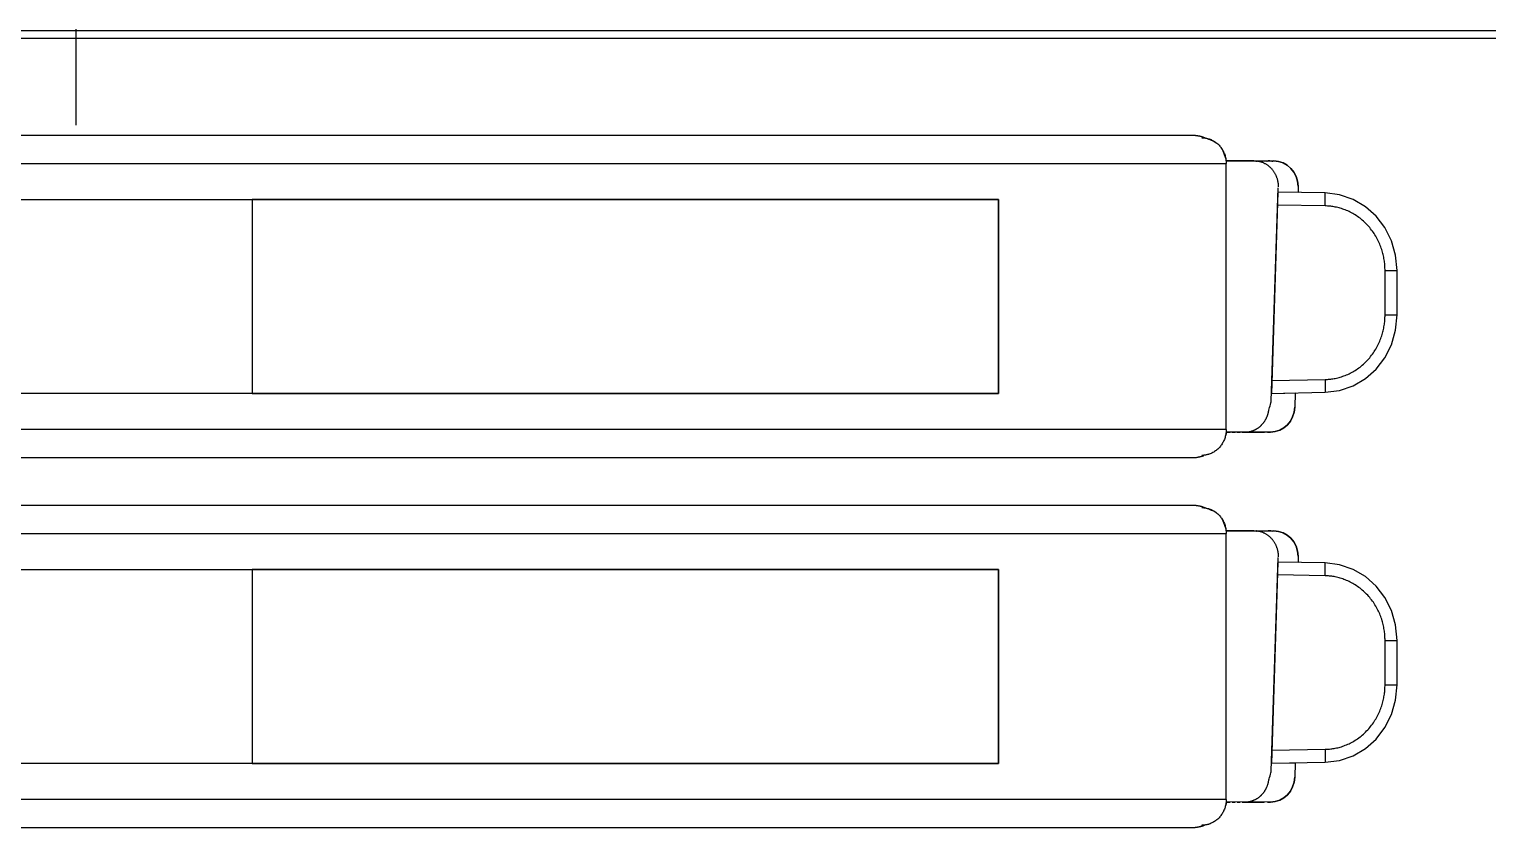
# Model space of a CAD drawing. Header units: metres. Extents: x 0 to 3575, y 0 to 842.
# Drawn here: x 273.82 to 308.45, y 379.25 to 398.21 of the extents above; entities that cross this region are included whole.
import ezdxf

# ---------------------------------------------------------------- set-up
doc = ezdxf.new("R2010")
doc.units = ezdxf.units.M
doc.layers.add('SCHEMATICS', color=7, linetype='Continuous')

msp = doc.modelspace()

# ---------------------------------------------------------------- linework, layer by layer
at = {"layer": 'SCHEMATICS', "color": 7}
for p, q in [((347.314, 398.172), (211.688, 398.172)), ((214.234, 397.994), (346.225, 397.994)), ((274.923, 398.211), (274.923, 395.932)), ((245.115, 395.695), (301.421, 395.695)), ((245.115, 395.695), (301.421, 395.695)), ((301.421, 395.695), (301.422, 395.695)), ((268.459, 395.02), (302.241, 395.02)), ((302.236, 395.085), (303.368, 395.082)), ((302.894, 395.082), (302.236, 395.082)), ((302.241, 388.704), (302.241, 395.02)), ((302.903, 395.082), (303.153, 395.082)), ((249.825, 394.166), (279.111, 394.166)), ((279.111, 394.166), (296.837, 394.166)), ((296.837, 394.166), (296.837, 389.558)), ((303.309, 389.379), (303.474, 394.447)), ((303.47, 394.342), (303.314, 389.564)), ((303.47, 394.342), (303.314, 389.564)), ((304.59, 394.321), (303.47, 394.342)), ((303.95, 394.334), (303.47, 394.342)), ((304.59, 394.321), (303.47, 394.342)), ((303.947, 394.48), (303.95, 394.334)), ((303.947, 394.48), (303.95, 394.334)), ((304.59, 394.014), (303.46, 394.035)), ((306.012, 392.481), (306.298, 392.481)), ((306.012, 391.427), (306.012, 392.481)), ((306.298, 391.427), (306.298, 392.481)), ((306.298, 391.427), (306.298, 392.481)), ((306.012, 391.427), (306.298, 391.427)), ((303.324, 389.871), (304.59, 389.894)), ((279.111, 389.558), (249.825, 389.558)), ((296.837, 389.558), (279.111, 389.558)), ((303.314, 389.564), (304.59, 389.588)), ((303.314, 389.564), (304.59, 389.588)), ((303.314, 389.564), (303.88, 389.574)), ((303.88, 389.574), (303.869, 389.234)), ((303.88, 389.574), (303.869, 389.234)), ((302.241, 388.704), (268.459, 388.704)), ((303.225, 388.643), (302.241, 388.645)), ((302.252, 388.643), (302.331, 388.643)), ((302.382, 388.643), (302.457, 388.643)), ((302.504, 388.643), (302.572, 388.643)), ((302.617, 388.643), (303.144, 388.643)), ((303.292, 388.643), (303.225, 388.643)), ((303.225, 388.643), (303.292, 388.643)), ((301.421, 388.03), (245.115, 388.03)), ((301.421, 388.03), (245.115, 388.03)), ((245.115, 386.911), (301.421, 386.911)), ((245.115, 386.911), (301.421, 386.911)), ((301.421, 386.911), (301.422, 386.911)), ((268.459, 386.236), (302.241, 386.236)), ((302.236, 386.303), (303.368, 386.299)), ((302.894, 386.299), (302.236, 386.299)), ((302.241, 379.921), (302.241, 386.236)), ((302.903, 386.299), (303.153, 386.299)), ((303.309, 380.596), (303.474, 385.664)), ((303.47, 385.558), (303.314, 380.78)), ((303.47, 385.558), (303.314, 380.78)), ((304.59, 385.537), (303.47, 385.558)), ((303.95, 385.549), (303.47, 385.558)), ((304.59, 385.537), (303.47, 385.558)), ((303.947, 385.697), (303.95, 385.549)), ((303.947, 385.697), (303.95, 385.549)), ((249.825, 385.383), (279.111, 385.383)), ((279.111, 385.383), (296.837, 385.383)), ((296.837, 385.383), (296.837, 380.775)), ((304.59, 385.23), (303.46, 385.252)), ((306.012, 383.698), (306.298, 383.698)), ((306.012, 382.643), (306.012, 383.698)), ((306.298, 382.643), (306.298, 383.698)), ((306.298, 382.643), (306.298, 383.698)), ((306.012, 382.643), (306.298, 382.643)), ((303.324, 381.088), (304.59, 381.111)), ((279.111, 380.775), (249.825, 380.775)), ((296.837, 380.775), (279.111, 380.775)), ((303.314, 380.78), (304.59, 380.805)), ((303.314, 380.78), (304.59, 380.805)), ((303.314, 380.78), (303.88, 380.791)), ((303.88, 380.791), (303.869, 380.451)), ((303.88, 380.791), (303.869, 380.451)), ((302.241, 379.921), (268.459, 379.921)), ((303.225, 379.86), (302.241, 379.862)), ((302.252, 379.86), (302.331, 379.86)), ((302.382, 379.86), (302.457, 379.86)), ((302.504, 379.86), (302.572, 379.86)), ((302.617, 379.86), (303.144, 379.86)), ((303.292, 379.86), (303.225, 379.86)), ((303.225, 379.86), (303.292, 379.86)), ((301.421, 379.247), (245.115, 379.247)), ((301.421, 379.247), (245.115, 379.247))]:
    msp.add_line(p, q, dxfattribs=at)
for points in [[(301.421, 395.695), (301.43, 395.695), (301.438, 395.695), (301.447, 395.695), (301.455, 395.694), (301.463, 395.694), (301.472, 395.694), (301.48, 395.693), (301.488, 395.692)], [(301.422, 395.695), (301.422, 395.695), (301.422, 395.695), (301.422, 395.695), (301.422, 395.695), (301.422, 395.695), (301.422, 395.695), (301.422, 395.695), (301.422, 395.695)], [(301.422, 395.695), (301.468, 395.694), (301.512, 395.691), (301.555, 395.686), (301.597, 395.678), (301.639, 395.668), (301.68, 395.656), (301.722, 395.641), (301.764, 395.623)], [(301.488, 395.692), (301.497, 395.691), (301.505, 395.691), (301.513, 395.69), (301.522, 395.689), (301.53, 395.688), (301.538, 395.686), (301.547, 395.685), (301.555, 395.684)], [(301.555, 395.684), (301.563, 395.683), (301.571, 395.681), (301.58, 395.68), (301.588, 395.678), (301.596, 395.676), (301.604, 395.675), (301.612, 395.673), (301.619, 395.671)], [(301.619, 395.671), (301.628, 395.669), (301.636, 395.667), (301.645, 395.664), (301.653, 395.662), (301.661, 395.66), (301.669, 395.657), (301.676, 395.655), (301.684, 395.652)], [(301.661, 395.634), (301.684, 395.634), (301.706, 395.632), (301.729, 395.63), (301.751, 395.626), (301.773, 395.622), (301.795, 395.617), (301.817, 395.611), (301.839, 395.604)], [(301.684, 395.652), (301.693, 395.649), (301.701, 395.646), (301.71, 395.642), (301.718, 395.639), (301.726, 395.636), (301.734, 395.633), (301.742, 395.63), (301.75, 395.626)], [(301.764, 395.623), (301.789, 395.614), (301.819, 395.603), (301.852, 395.59), (301.886, 395.576), (301.92, 395.561), (301.952, 395.546), (301.981, 395.531), (302.003, 395.516)], [(301.839, 395.604), (301.861, 395.597), (301.882, 395.588), (301.903, 395.578), (301.924, 395.567), (301.944, 395.555), (301.964, 395.543), (301.984, 395.53), (302.003, 395.516)], [(302.003, 395.516), (302.021, 395.502), (302.039, 395.487), (302.056, 395.471), (302.072, 395.454), (302.088, 395.436), (302.103, 395.418), (302.117, 395.4), (302.131, 395.38)], [(302.003, 395.516), (302.021, 395.502), (302.039, 395.487), (302.056, 395.471), (302.072, 395.454), (302.088, 395.436), (302.103, 395.418), (302.117, 395.4), (302.131, 395.38)], [(302.131, 395.38), (302.146, 395.356), (302.162, 395.322), (302.179, 395.282), (302.196, 395.238), (302.211, 395.194), (302.223, 395.152), (302.232, 395.115), (302.236, 395.085)], [(302.131, 395.38), (302.144, 395.361), (302.156, 395.341), (302.168, 395.32), (302.179, 395.299), (302.188, 395.277), (302.197, 395.255), (302.206, 395.232), (302.213, 395.209)], [(302.213, 395.209), (302.22, 395.186), (302.226, 395.163), (302.23, 395.139), (302.234, 395.115), (302.237, 395.091), (302.239, 395.067), (302.241, 395.043), (302.241, 395.02)], [(302.894, 395.082), (302.904, 395.082), (302.915, 395.082), (302.925, 395.082), (302.936, 395.081), (302.946, 395.08), (302.957, 395.079), (302.967, 395.077), (302.978, 395.076)], [(303.016, 395.069), (303.009, 395.071), (303.002, 395.072), (302.994, 395.074), (302.987, 395.075), (302.98, 395.076), (302.973, 395.078), (302.967, 395.079), (302.96, 395.079)], [(303.123, 395.036), (303.11, 395.042), (303.097, 395.047), (303.083, 395.052), (303.07, 395.056), (303.056, 395.06), (303.043, 395.063), (303.029, 395.067), (303.016, 395.069)], [(303.223, 394.981), (303.21, 394.988), (303.198, 394.996), (303.186, 395.003), (303.173, 395.01), (303.161, 395.017), (303.148, 395.024), (303.136, 395.03), (303.123, 395.036)], [(303.153, 395.082), (303.16, 395.082), (303.167, 395.082), (303.174, 395.082), (303.181, 395.082), (303.188, 395.081), (303.195, 395.081), (303.203, 395.08), (303.21, 395.079)], [(303.31, 394.906), (303.299, 394.916), (303.289, 394.926), (303.278, 394.936), (303.267, 394.945), (303.256, 394.955), (303.245, 394.963), (303.234, 394.972), (303.223, 394.981)], [(303.292, 395.079), (303.284, 395.08), (303.277, 395.081), (303.27, 395.081), (303.263, 395.082), (303.256, 395.082), (303.249, 395.082), (303.242, 395.082), (303.235, 395.082)], [(303.348, 395.069), (303.34, 395.071), (303.333, 395.072), (303.326, 395.074), (303.319, 395.075), (303.312, 395.076), (303.305, 395.078), (303.298, 395.079), (303.292, 395.079)], [(303.381, 394.815), (303.373, 394.827), (303.364, 394.839), (303.356, 394.85), (303.347, 394.862), (303.338, 394.873), (303.329, 394.884), (303.32, 394.895), (303.31, 394.906)], [(303.368, 395.082), (303.484, 395.07), (303.591, 395.035), (303.689, 394.98), (303.774, 394.906), (303.845, 394.817), (303.899, 394.715), (303.934, 394.602), (303.947, 394.48)], [(303.947, 394.48), (303.934, 394.602), (303.899, 394.715), (303.845, 394.817), (303.774, 394.906), (303.689, 394.98), (303.591, 395.035), (303.484, 395.07), (303.368, 395.082)], [(303.436, 394.711), (303.43, 394.724), (303.424, 394.738), (303.417, 394.751), (303.41, 394.764), (303.403, 394.777), (303.396, 394.79), (303.388, 394.802), (303.381, 394.815)], [(303.47, 394.597), (303.466, 394.611), (303.463, 394.626), (303.459, 394.64), (303.455, 394.654), (303.45, 394.669), (303.446, 394.683), (303.441, 394.697), (303.436, 394.711)], [(303.479, 394.536), (303.479, 394.543), (303.478, 394.551), (303.477, 394.559), (303.476, 394.566), (303.474, 394.574), (303.473, 394.582), (303.471, 394.589), (303.47, 394.597)], [(303.484, 394.468), (303.483, 394.477), (303.483, 394.485), (303.483, 394.494), (303.482, 394.502), (303.482, 394.51), (303.481, 394.519), (303.48, 394.527), (303.479, 394.536)], [(279.111, 389.558), (296.837, 389.558), (296.837, 394.165), (279.111, 394.165), (279.111, 389.558)], [(304.592, 394.263), (304.591, 394.267), (304.59, 394.272), (304.589, 394.277), (304.589, 394.282), (304.589, 394.287), (304.589, 394.293), (304.589, 394.299), (304.591, 394.306)], [(306.298, 392.481), (306.264, 392.847), (306.165, 393.189), (306.008, 393.499), (305.799, 393.771), (305.547, 393.996), (305.257, 394.167), (304.935, 394.278), (304.59, 394.321)], [(306.298, 392.481), (306.264, 392.847), (306.165, 393.189), (306.008, 393.499), (305.799, 393.771), (305.547, 393.996), (305.257, 394.167), (304.935, 394.278), (304.59, 394.321)], [(304.591, 394.306), (304.591, 394.308), (304.592, 394.311), (304.592, 394.313), (304.592, 394.316), (304.592, 394.318), (304.592, 394.319), (304.591, 394.32), (304.59, 394.321)], [(304.591, 394.11), (304.591, 394.12), (304.591, 394.131), (304.591, 394.141), (304.591, 394.152), (304.591, 394.162), (304.591, 394.173), (304.592, 394.184), (304.592, 394.195)], [(304.592, 394.195), (304.592, 394.204), (304.593, 394.212), (304.593, 394.221), (304.593, 394.23), (304.593, 394.239), (304.593, 394.247), (304.593, 394.255), (304.592, 394.263)], [(304.59, 394.014), (304.59, 394.026), (304.59, 394.038), (304.59, 394.05), (304.59, 394.062), (304.591, 394.074), (304.591, 394.086), (304.591, 394.098), (304.591, 394.11)], [(304.801, 393.994), (304.775, 393.998), (304.748, 394.002), (304.722, 394.005), (304.695, 394.008), (304.669, 394.01), (304.643, 394.012), (304.616, 394.013), (304.59, 394.014)], [(305.036, 393.931), (305.007, 393.941), (304.978, 393.951), (304.949, 393.96), (304.92, 393.968), (304.89, 393.975), (304.861, 393.982), (304.831, 393.988), (304.801, 393.994)], [(305.275, 393.818), (305.246, 393.835), (305.217, 393.85), (305.187, 393.865), (305.157, 393.88), (305.127, 393.894), (305.097, 393.907), (305.066, 393.919), (305.036, 393.931)], [(305.5, 393.653), (305.473, 393.676), (305.446, 393.698), (305.419, 393.72), (305.391, 393.741), (305.362, 393.761), (305.333, 393.781), (305.304, 393.8), (305.275, 393.818)], [(305.692, 393.442), (305.671, 393.471), (305.648, 393.499), (305.625, 393.526), (305.601, 393.553), (305.576, 393.579), (305.551, 393.604), (305.526, 393.629), (305.5, 393.653)], [(305.843, 393.201), (305.827, 393.233), (305.81, 393.264), (305.792, 393.295), (305.774, 393.326), (305.755, 393.356), (305.735, 393.385), (305.714, 393.414), (305.692, 393.442)], [(305.943, 392.949), (305.934, 392.982), (305.923, 393.014), (305.912, 393.046), (305.899, 393.078), (305.886, 393.109), (305.873, 393.14), (305.858, 393.171), (305.843, 393.201)], [(305.997, 392.703), (305.993, 392.734), (305.987, 392.765), (305.982, 392.796), (305.975, 392.826), (305.968, 392.857), (305.961, 392.888), (305.952, 392.919), (305.943, 392.949)], [(306.012, 392.481), (306.012, 392.508), (306.011, 392.536), (306.01, 392.564), (306.009, 392.592), (306.006, 392.62), (306.004, 392.648), (306.001, 392.675), (305.997, 392.703)], [(304.59, 389.588), (304.935, 389.631), (305.257, 389.742), (305.547, 389.913), (305.799, 390.138), (306.008, 390.409), (306.165, 390.719), (306.264, 391.061), (306.298, 391.427)], [(304.59, 389.588), (304.935, 389.631), (305.257, 389.742), (305.547, 389.913), (305.799, 390.138), (306.008, 390.409), (306.165, 390.719), (306.264, 391.061), (306.298, 391.427)], [(305.997, 391.206), (306.001, 391.234), (306.004, 391.261), (306.006, 391.289), (306.009, 391.316), (306.01, 391.344), (306.011, 391.371), (306.012, 391.399), (306.012, 391.427)], [(305.943, 390.96), (305.952, 390.991), (305.961, 391.021), (305.968, 391.052), (305.975, 391.082), (305.982, 391.113), (305.987, 391.144), (305.993, 391.175), (305.997, 391.206)], [(305.692, 390.467), (305.714, 390.495), (305.735, 390.524), (305.755, 390.554), (305.774, 390.584), (305.792, 390.614), (305.81, 390.644), (305.827, 390.675), (305.843, 390.707)], [(305.843, 390.707), (305.858, 390.737), (305.873, 390.769), (305.886, 390.8), (305.899, 390.832), (305.912, 390.864), (305.923, 390.896), (305.934, 390.928), (305.943, 390.96)], [(305.5, 390.258), (305.526, 390.281), (305.551, 390.306), (305.576, 390.331), (305.601, 390.357), (305.625, 390.383), (305.648, 390.41), (305.671, 390.438), (305.692, 390.467)], [(305.036, 389.978), (305.066, 389.99), (305.097, 390.002), (305.127, 390.015), (305.157, 390.029), (305.187, 390.044), (305.217, 390.059), (305.246, 390.075), (305.275, 390.092)], [(305.275, 390.092), (305.304, 390.11), (305.333, 390.128), (305.362, 390.147), (305.391, 390.168), (305.419, 390.189), (305.446, 390.211), (305.473, 390.234), (305.5, 390.258)], [(304.59, 389.894), (304.616, 389.895), (304.643, 389.896), (304.669, 389.898), (304.695, 389.9), (304.722, 389.903), (304.748, 389.906), (304.775, 389.91), (304.801, 389.915)], [(304.59, 389.894), (304.59, 389.882), (304.59, 389.87), (304.59, 389.858), (304.59, 389.846), (304.591, 389.834), (304.591, 389.822), (304.591, 389.811), (304.591, 389.799)], [(304.591, 389.799), (304.591, 389.789), (304.591, 389.778), (304.591, 389.768), (304.591, 389.757), (304.591, 389.747), (304.591, 389.736), (304.592, 389.726), (304.592, 389.715)], [(304.592, 389.715), (304.592, 389.706), (304.593, 389.697), (304.593, 389.688), (304.593, 389.679), (304.593, 389.67), (304.593, 389.662), (304.593, 389.654), (304.592, 389.646)], [(304.801, 389.915), (304.831, 389.92), (304.861, 389.926), (304.89, 389.933), (304.92, 389.941), (304.949, 389.949), (304.978, 389.958), (305.007, 389.968), (305.036, 389.978)], [(303.251, 389.15), (303.254, 389.167), (303.262, 389.194), (303.271, 389.227), (303.281, 389.264), (303.291, 389.301), (303.3, 389.335), (303.306, 389.362), (303.309, 389.379)], [(304.592, 389.646), (304.591, 389.641), (304.59, 389.637), (304.589, 389.632), (304.589, 389.627), (304.589, 389.622), (304.589, 389.616), (304.589, 389.61), (304.591, 389.603)], [(304.591, 389.603), (304.591, 389.6), (304.592, 389.597), (304.592, 389.595), (304.592, 389.593), (304.592, 389.591), (304.592, 389.589), (304.591, 389.588), (304.59, 389.588)], [(303.162, 388.914), (303.167, 388.923), (303.172, 388.932), (303.177, 388.941), (303.182, 388.95), (303.187, 388.959), (303.192, 388.968), (303.196, 388.978), (303.201, 388.987)], [(303.201, 388.987), (303.205, 388.997), (303.209, 389.007), (303.214, 389.017), (303.218, 389.027), (303.221, 389.036), (303.225, 389.046), (303.228, 389.056), (303.231, 389.066)], [(303.231, 389.066), (303.234, 389.077), (303.237, 389.087), (303.24, 389.098), (303.242, 389.108), (303.244, 389.118), (303.247, 389.129), (303.249, 389.14), (303.251, 389.15)], [(303.869, 389.234), (303.854, 389.114), (303.818, 389.003), (303.764, 388.902), (303.693, 388.815), (303.608, 388.743), (303.511, 388.689), (303.405, 388.654), (303.292, 388.643)], [(303.292, 388.643), (303.405, 388.654), (303.511, 388.689), (303.608, 388.743), (303.693, 388.815), (303.764, 388.902), (303.818, 389.003), (303.854, 389.114), (303.869, 389.234)], [(302.241, 388.704), (302.241, 388.68), (302.239, 388.656), (302.237, 388.632), (302.234, 388.609), (302.23, 388.585), (302.225, 388.562), (302.219, 388.539), (302.213, 388.516)], [(302.241, 388.645), (302.241, 388.624), (302.239, 388.607), (302.237, 388.593), (302.234, 388.58), (302.23, 388.567), (302.225, 388.553), (302.219, 388.536), (302.213, 388.516)], [(302.681, 388.643), (302.691, 388.643), (302.701, 388.643), (302.711, 388.643), (302.721, 388.644), (302.731, 388.645), (302.741, 388.646), (302.751, 388.647), (302.761, 388.649)], [(302.761, 388.649), (302.771, 388.65), (302.781, 388.652), (302.791, 388.654), (302.801, 388.656), (302.811, 388.659), (302.821, 388.661), (302.831, 388.664), (302.841, 388.668)], [(302.841, 388.668), (302.85, 388.67), (302.86, 388.673), (302.869, 388.677), (302.879, 388.68), (302.888, 388.684), (302.897, 388.688), (302.907, 388.691), (302.916, 388.696)], [(302.916, 388.696), (302.925, 388.7), (302.934, 388.705), (302.943, 388.71), (302.953, 388.715), (302.962, 388.72), (302.971, 388.725), (302.979, 388.731), (302.988, 388.737)], [(302.988, 388.737), (302.996, 388.742), (303.004, 388.748), (303.012, 388.754), (303.021, 388.76), (303.029, 388.766), (303.037, 388.772), (303.045, 388.779), (303.053, 388.785)], [(303.053, 388.785), (303.06, 388.793), (303.068, 388.8), (303.075, 388.807), (303.083, 388.815), (303.09, 388.822), (303.098, 388.83), (303.105, 388.838), (303.112, 388.845)], [(303.092, 388.643), (303.095, 388.643), (303.099, 388.643), (303.103, 388.643), (303.107, 388.643), (303.11, 388.643), (303.114, 388.643), (303.117, 388.643), (303.121, 388.644)], [(303.112, 388.845), (303.118, 388.854), (303.125, 388.862), (303.131, 388.87), (303.137, 388.878), (303.144, 388.887), (303.15, 388.896), (303.156, 388.905), (303.162, 388.914)], [(303.121, 388.644), (303.125, 388.644), (303.129, 388.644), (303.133, 388.644), (303.137, 388.645), (303.141, 388.645), (303.145, 388.645), (303.149, 388.645), (303.153, 388.646)], [(302.131, 388.345), (302.117, 388.325), (302.103, 388.306), (302.088, 388.288), (302.072, 388.271), (302.056, 388.255), (302.039, 388.239), (302.021, 388.223), (302.003, 388.209)], [(302.131, 388.345), (302.117, 388.325), (302.103, 388.306), (302.088, 388.288), (302.072, 388.271), (302.056, 388.255), (302.039, 388.239), (302.021, 388.223), (302.003, 388.209)], [(302.213, 388.516), (302.206, 388.493), (302.197, 388.47), (302.188, 388.448), (302.179, 388.426), (302.168, 388.405), (302.156, 388.385), (302.144, 388.364), (302.131, 388.345)], [(302.213, 388.516), (302.206, 388.493), (302.197, 388.47), (302.188, 388.448), (302.179, 388.426), (302.168, 388.405), (302.156, 388.385), (302.144, 388.364), (302.131, 388.345)], [(301.54, 388.038), (301.525, 388.036), (301.511, 388.034), (301.496, 388.033), (301.481, 388.032), (301.466, 388.031), (301.451, 388.03), (301.436, 388.03), (301.421, 388.03)], [(301.431, 388.03), (301.43, 388.03), (301.429, 388.03), (301.428, 388.03), (301.426, 388.03), (301.425, 388.03), (301.424, 388.03), (301.423, 388.03), (301.421, 388.03)], [(301.717, 388.095), (301.682, 388.079), (301.648, 388.066), (301.613, 388.055), (301.578, 388.045), (301.543, 388.039), (301.507, 388.034), (301.47, 388.031), (301.431, 388.03)], [(301.599, 388.05), (301.592, 388.048), (301.585, 388.047), (301.577, 388.045), (301.57, 388.044), (301.563, 388.042), (301.555, 388.041), (301.548, 388.039), (301.54, 388.038)], [(301.656, 388.064), (301.649, 388.061), (301.642, 388.059), (301.634, 388.057), (301.627, 388.056), (301.62, 388.054), (301.613, 388.053), (301.606, 388.051), (301.599, 388.05)], [(301.713, 388.083), (301.706, 388.08), (301.699, 388.078), (301.692, 388.075), (301.684, 388.073), (301.677, 388.07), (301.67, 388.068), (301.663, 388.066), (301.656, 388.064)], [(301.839, 388.121), (301.817, 388.114), (301.795, 388.108), (301.773, 388.103), (301.751, 388.099), (301.729, 388.095), (301.706, 388.093), (301.684, 388.091), (301.661, 388.091)], [(301.839, 388.121), (301.825, 388.116), (301.81, 388.112), (301.794, 388.108), (301.779, 388.104), (301.764, 388.101), (301.748, 388.098), (301.733, 388.096), (301.717, 388.095)], [(302.003, 388.209), (301.984, 388.195), (301.964, 388.182), (301.944, 388.169), (301.924, 388.158), (301.903, 388.147), (301.882, 388.137), (301.861, 388.128), (301.839, 388.121)], [(302.003, 388.209), (301.984, 388.195), (301.964, 388.182), (301.944, 388.169), (301.924, 388.158), (301.903, 388.147), (301.882, 388.137), (301.861, 388.128), (301.839, 388.121)], [(301.421, 386.911), (301.43, 386.911), (301.438, 386.911), (301.447, 386.911), (301.455, 386.911), (301.463, 386.91), (301.472, 386.91), (301.48, 386.91), (301.488, 386.909)], [(301.422, 386.911), (301.422, 386.911), (301.422, 386.911), (301.422, 386.911), (301.422, 386.911), (301.422, 386.911), (301.422, 386.911), (301.422, 386.911), (301.422, 386.911)], [(301.422, 386.911), (301.468, 386.91), (301.512, 386.907), (301.555, 386.902), (301.597, 386.894), (301.639, 386.884), (301.68, 386.872), (301.722, 386.857), (301.764, 386.839)], [(301.488, 386.909), (301.497, 386.909), (301.505, 386.908), (301.513, 386.907), (301.522, 386.905), (301.53, 386.904), (301.538, 386.903), (301.547, 386.902), (301.555, 386.901)], [(301.555, 386.901), (301.563, 386.9), (301.571, 386.898), (301.58, 386.896), (301.588, 386.895), (301.596, 386.893), (301.604, 386.891), (301.612, 386.889), (301.619, 386.886)], [(301.619, 386.886), (301.628, 386.885), (301.636, 386.883), (301.645, 386.881), (301.653, 386.879), (301.661, 386.877), (301.669, 386.874), (301.676, 386.871), (301.684, 386.868)], [(301.661, 386.85), (301.684, 386.85), (301.706, 386.848), (301.729, 386.846), (301.751, 386.843), (301.773, 386.838), (301.795, 386.833), (301.817, 386.827), (301.839, 386.82)], [(301.684, 386.868), (301.693, 386.865), (301.701, 386.862), (301.71, 386.859), (301.718, 386.856), (301.726, 386.853), (301.734, 386.85), (301.742, 386.847), (301.75, 386.843)], [(301.764, 386.839), (301.789, 386.831), (301.819, 386.82), (301.852, 386.807), (301.886, 386.793), (301.92, 386.778), (301.952, 386.763), (301.981, 386.748), (302.003, 386.733)], [(301.839, 386.82), (301.861, 386.813), (301.882, 386.804), (301.903, 386.795), (301.924, 386.784), (301.944, 386.772), (301.964, 386.76), (301.984, 386.747), (302.003, 386.733)], [(302.003, 386.733), (302.021, 386.719), (302.039, 386.704), (302.056, 386.687), (302.072, 386.671), (302.088, 386.653), (302.103, 386.635), (302.117, 386.616), (302.131, 386.597)], [(302.003, 386.733), (302.021, 386.719), (302.039, 386.704), (302.056, 386.687), (302.072, 386.671), (302.088, 386.653), (302.103, 386.635), (302.117, 386.616), (302.131, 386.597)], [(302.131, 386.597), (302.146, 386.572), (302.162, 386.538), (302.179, 386.498), (302.196, 386.454), (302.211, 386.41), (302.223, 386.368), (302.232, 386.332), (302.236, 386.303)], [(302.131, 386.597), (302.144, 386.577), (302.156, 386.557), (302.168, 386.536), (302.179, 386.515), (302.188, 386.494), (302.197, 386.471), (302.206, 386.449), (302.213, 386.426)], [(302.213, 386.426), (302.22, 386.403), (302.226, 386.379), (302.23, 386.356), (302.234, 386.332), (302.237, 386.308), (302.239, 386.284), (302.241, 386.26), (302.241, 386.236)], [(302.894, 386.299), (302.904, 386.299), (302.915, 386.298), (302.925, 386.298), (302.936, 386.297), (302.946, 386.296), (302.957, 386.295), (302.967, 386.294), (302.978, 386.293)], [(303.016, 386.287), (303.009, 386.288), (303.002, 386.29), (302.994, 386.291), (302.987, 386.292), (302.98, 386.294), (302.973, 386.295), (302.967, 386.296), (302.96, 386.297)], [(303.123, 386.254), (303.11, 386.259), (303.097, 386.264), (303.083, 386.268), (303.07, 386.272), (303.056, 386.276), (303.043, 386.28), (303.029, 386.284), (303.016, 386.287)], [(303.223, 386.197), (303.21, 386.205), (303.198, 386.213), (303.186, 386.22), (303.173, 386.227), (303.161, 386.234), (303.148, 386.241), (303.136, 386.247), (303.123, 386.254)], [(303.153, 386.299), (303.16, 386.299), (303.167, 386.299), (303.174, 386.299), (303.181, 386.298), (303.188, 386.298), (303.195, 386.298), (303.203, 386.297), (303.21, 386.297)], [(303.31, 386.123), (303.299, 386.133), (303.289, 386.143), (303.278, 386.153), (303.267, 386.162), (303.256, 386.171), (303.245, 386.18), (303.234, 386.189), (303.223, 386.197)], [(303.292, 386.297), (303.284, 386.297), (303.277, 386.298), (303.27, 386.298), (303.263, 386.298), (303.256, 386.299), (303.249, 386.299), (303.242, 386.299), (303.235, 386.299)], [(303.348, 386.287), (303.34, 386.288), (303.333, 386.29), (303.326, 386.291), (303.319, 386.292), (303.312, 386.294), (303.305, 386.295), (303.298, 386.296), (303.292, 386.297)], [(303.368, 386.299), (303.484, 386.287), (303.591, 386.252), (303.689, 386.196), (303.774, 386.123), (303.845, 386.034), (303.899, 385.932), (303.934, 385.819), (303.947, 385.697)], [(303.947, 385.697), (303.934, 385.819), (303.899, 385.932), (303.845, 386.034), (303.774, 386.123), (303.689, 386.196), (303.591, 386.252), (303.484, 386.287), (303.368, 386.299)], [(303.381, 386.031), (303.373, 386.043), (303.364, 386.055), (303.356, 386.067), (303.347, 386.079), (303.338, 386.091), (303.329, 386.102), (303.32, 386.112), (303.31, 386.123)], [(303.436, 385.928), (303.43, 385.942), (303.424, 385.955), (303.417, 385.968), (303.41, 385.981), (303.403, 385.994), (303.396, 386.006), (303.388, 386.019), (303.381, 386.031)], [(303.47, 385.814), (303.466, 385.828), (303.463, 385.842), (303.459, 385.857), (303.455, 385.871), (303.45, 385.885), (303.446, 385.899), (303.441, 385.914), (303.436, 385.928)], [(303.479, 385.752), (303.479, 385.76), (303.478, 385.768), (303.477, 385.775), (303.476, 385.783), (303.474, 385.791), (303.473, 385.798), (303.471, 385.806), (303.47, 385.814)], [(303.484, 385.685), (303.483, 385.694), (303.483, 385.702), (303.483, 385.71), (303.482, 385.718), (303.482, 385.727), (303.481, 385.735), (303.48, 385.743), (303.479, 385.752)], [(304.592, 385.479), (304.591, 385.484), (304.59, 385.489), (304.589, 385.493), (304.589, 385.498), (304.589, 385.504), (304.589, 385.509), (304.589, 385.515), (304.591, 385.522)], [(306.298, 383.698), (306.264, 384.064), (306.165, 384.406), (306.008, 384.717), (305.799, 384.988), (305.547, 385.213), (305.257, 385.384), (304.935, 385.495), (304.59, 385.537)], [(306.298, 383.698), (306.264, 384.064), (306.165, 384.406), (306.008, 384.717), (305.799, 384.988), (305.547, 385.213), (305.257, 385.384), (304.935, 385.495), (304.59, 385.537)], [(304.591, 385.522), (304.591, 385.525), (304.592, 385.527), (304.592, 385.53), (304.592, 385.532), (304.592, 385.534), (304.592, 385.536), (304.591, 385.537), (304.59, 385.537)], [(279.111, 380.775), (296.837, 380.775), (296.837, 385.383), (279.111, 385.383), (279.111, 380.775)], [(304.59, 385.23), (304.59, 385.242), (304.59, 385.254), (304.59, 385.266), (304.59, 385.279), (304.591, 385.291), (304.591, 385.303), (304.591, 385.314), (304.591, 385.326)], [(304.801, 385.211), (304.775, 385.215), (304.748, 385.219), (304.722, 385.222), (304.695, 385.225), (304.669, 385.227), (304.643, 385.229), (304.616, 385.23), (304.59, 385.23)], [(304.591, 385.326), (304.591, 385.336), (304.591, 385.347), (304.591, 385.358), (304.591, 385.368), (304.591, 385.379), (304.591, 385.39), (304.592, 385.401), (304.592, 385.412)], [(304.592, 385.412), (304.592, 385.421), (304.593, 385.429), (304.593, 385.438), (304.593, 385.447), (304.593, 385.455), (304.593, 385.463), (304.593, 385.471), (304.592, 385.479)], [(305.036, 385.147), (305.007, 385.158), (304.978, 385.167), (304.949, 385.177), (304.92, 385.185), (304.89, 385.192), (304.861, 385.199), (304.831, 385.206), (304.801, 385.211)], [(305.275, 385.034), (305.246, 385.051), (305.217, 385.067), (305.187, 385.082), (305.157, 385.096), (305.127, 385.11), (305.097, 385.123), (305.066, 385.136), (305.036, 385.147)], [(305.5, 384.869), (305.473, 384.892), (305.446, 384.915), (305.419, 384.936), (305.391, 384.957), (305.362, 384.977), (305.333, 384.997), (305.304, 385.016), (305.275, 385.034)], [(305.692, 384.658), (305.671, 384.687), (305.648, 384.715), (305.625, 384.742), (305.601, 384.769), (305.576, 384.795), (305.551, 384.82), (305.526, 384.845), (305.5, 384.869)], [(305.843, 384.419), (305.827, 384.45), (305.81, 384.481), (305.792, 384.512), (305.774, 384.542), (305.755, 384.572), (305.735, 384.602), (305.714, 384.63), (305.692, 384.658)], [(305.943, 384.166), (305.934, 384.198), (305.923, 384.231), (305.912, 384.263), (305.899, 384.295), (305.886, 384.326), (305.873, 384.358), (305.858, 384.388), (305.843, 384.419)], [(305.997, 383.919), (305.993, 383.95), (305.987, 383.981), (305.982, 384.012), (305.975, 384.043), (305.968, 384.074), (305.961, 384.105), (305.952, 384.135), (305.943, 384.166)], [(306.012, 383.698), (306.012, 383.726), (306.011, 383.754), (306.01, 383.781), (306.009, 383.809), (306.006, 383.837), (306.004, 383.864), (306.001, 383.892), (305.997, 383.919)], [(304.59, 380.805), (304.935, 380.848), (305.257, 380.959), (305.547, 381.13), (305.799, 381.355), (306.008, 381.626), (306.165, 381.936), (306.264, 382.277), (306.298, 382.643)], [(304.59, 380.805), (304.935, 380.848), (305.257, 380.959), (305.547, 381.13), (305.799, 381.355), (306.008, 381.626), (306.165, 381.936), (306.264, 382.277), (306.298, 382.643)], [(305.943, 382.178), (305.952, 382.208), (305.961, 382.238), (305.968, 382.268), (305.975, 382.299), (305.982, 382.33), (305.987, 382.361), (305.993, 382.392), (305.997, 382.424)], [(305.997, 382.424), (306.001, 382.451), (306.004, 382.478), (306.006, 382.505), (306.009, 382.533), (306.01, 382.56), (306.011, 382.588), (306.012, 382.616), (306.012, 382.643)], [(305.843, 381.924), (305.858, 381.954), (305.873, 381.985), (305.886, 382.017), (305.899, 382.048), (305.912, 382.08), (305.923, 382.112), (305.934, 382.145), (305.943, 382.178)], [(305.692, 381.683), (305.714, 381.711), (305.735, 381.74), (305.755, 381.77), (305.774, 381.8), (305.792, 381.83), (305.81, 381.861), (305.827, 381.892), (305.843, 381.924)], [(305.275, 381.308), (305.304, 381.326), (305.333, 381.345), (305.362, 381.364), (305.391, 381.385), (305.419, 381.406), (305.446, 381.427), (305.473, 381.45), (305.5, 381.473)], [(305.5, 381.473), (305.526, 381.497), (305.551, 381.522), (305.576, 381.547), (305.601, 381.573), (305.625, 381.6), (305.648, 381.627), (305.671, 381.655), (305.692, 381.683)], [(304.59, 381.111), (304.616, 381.112), (304.643, 381.113), (304.669, 381.114), (304.695, 381.117), (304.722, 381.12), (304.748, 381.123), (304.775, 381.127), (304.801, 381.131)], [(304.59, 381.111), (304.59, 381.099), (304.59, 381.087), (304.59, 381.075), (304.59, 381.063), (304.591, 381.051), (304.591, 381.039), (304.591, 381.028), (304.591, 381.016)], [(304.591, 381.016), (304.591, 381.006), (304.591, 380.995), (304.591, 380.985), (304.591, 380.974), (304.591, 380.963), (304.591, 380.952), (304.592, 380.941), (304.592, 380.93)], [(304.801, 381.131), (304.831, 381.136), (304.861, 381.143), (304.89, 381.149), (304.92, 381.157), (304.949, 381.165), (304.978, 381.174), (305.007, 381.184), (305.036, 381.194)], [(305.036, 381.194), (305.066, 381.206), (305.097, 381.218), (305.127, 381.231), (305.157, 381.245), (305.187, 381.26), (305.217, 381.275), (305.246, 381.291), (305.275, 381.308)], [(304.592, 380.863), (304.591, 380.858), (304.59, 380.853), (304.589, 380.849), (304.589, 380.844), (304.589, 380.839), (304.589, 380.833), (304.589, 380.827), (304.591, 380.819)], [(304.591, 380.819), (304.591, 380.817), (304.592, 380.814), (304.592, 380.812), (304.592, 380.81), (304.592, 380.808), (304.592, 380.807), (304.591, 380.806), (304.59, 380.805)], [(304.592, 380.93), (304.592, 380.922), (304.593, 380.913), (304.593, 380.904), (304.593, 380.896), (304.593, 380.887), (304.593, 380.879), (304.593, 380.871), (304.592, 380.863)], [(303.231, 380.284), (303.234, 380.294), (303.237, 380.304), (303.24, 380.314), (303.242, 380.325), (303.244, 380.335), (303.247, 380.346), (303.249, 380.356), (303.251, 380.367)], [(303.251, 380.367), (303.254, 380.383), (303.262, 380.41), (303.271, 380.444), (303.281, 380.481), (303.291, 380.518), (303.3, 380.552), (303.306, 380.579), (303.309, 380.596)], [(303.869, 380.451), (303.854, 380.331), (303.818, 380.22), (303.764, 380.119), (303.693, 380.032), (303.608, 379.96), (303.511, 379.906), (303.405, 379.872), (303.292, 379.86)], [(303.292, 379.86), (303.405, 379.872), (303.511, 379.906), (303.608, 379.96), (303.693, 380.032), (303.764, 380.119), (303.818, 380.22), (303.854, 380.331), (303.869, 380.451)], [(302.988, 379.953), (302.996, 379.958), (303.004, 379.964), (303.012, 379.97), (303.021, 379.977), (303.029, 379.983), (303.037, 379.989), (303.045, 379.996), (303.053, 380.003)], [(303.053, 380.003), (303.06, 380.01), (303.068, 380.017), (303.075, 380.024), (303.083, 380.032), (303.09, 380.039), (303.098, 380.047), (303.105, 380.054), (303.112, 380.062)], [(303.112, 380.062), (303.118, 380.07), (303.125, 380.079), (303.131, 380.087), (303.137, 380.095), (303.144, 380.104), (303.15, 380.113), (303.156, 380.121), (303.162, 380.131)], [(303.162, 380.131), (303.167, 380.139), (303.172, 380.148), (303.177, 380.157), (303.182, 380.166), (303.187, 380.176), (303.192, 380.185), (303.196, 380.194), (303.201, 380.204)], [(303.201, 380.204), (303.205, 380.213), (303.209, 380.223), (303.214, 380.233), (303.218, 380.243), (303.221, 380.253), (303.225, 380.263), (303.228, 380.273), (303.231, 380.284)], [(302.213, 379.733), (302.206, 379.71), (302.197, 379.687), (302.188, 379.665), (302.179, 379.643), (302.168, 379.622), (302.156, 379.601), (302.144, 379.581), (302.131, 379.561)], [(302.213, 379.733), (302.206, 379.71), (302.197, 379.687), (302.188, 379.665), (302.179, 379.643), (302.168, 379.622), (302.156, 379.601), (302.144, 379.581), (302.131, 379.561)], [(302.241, 379.921), (302.241, 379.897), (302.239, 379.873), (302.237, 379.849), (302.234, 379.825), (302.23, 379.802), (302.225, 379.779), (302.219, 379.756), (302.213, 379.733)], [(302.241, 379.862), (302.241, 379.841), (302.239, 379.824), (302.237, 379.81), (302.234, 379.797), (302.23, 379.784), (302.225, 379.77), (302.219, 379.753), (302.213, 379.733)], [(302.681, 379.86), (302.691, 379.86), (302.701, 379.86), (302.711, 379.861), (302.721, 379.861), (302.731, 379.862), (302.741, 379.863), (302.751, 379.864), (302.761, 379.866)], [(302.761, 379.866), (302.771, 379.867), (302.781, 379.869), (302.791, 379.871), (302.801, 379.873), (302.811, 379.876), (302.821, 379.878), (302.831, 379.881), (302.841, 379.884)], [(302.841, 379.884), (302.85, 379.887), (302.86, 379.89), (302.869, 379.893), (302.879, 379.897), (302.888, 379.9), (302.897, 379.904), (302.907, 379.908), (302.916, 379.913)], [(302.916, 379.913), (302.925, 379.917), (302.934, 379.921), (302.943, 379.926), (302.953, 379.931), (302.962, 379.936), (302.971, 379.941), (302.979, 379.947), (302.988, 379.953)], [(303.092, 379.86), (303.095, 379.86), (303.099, 379.86), (303.103, 379.86), (303.107, 379.86), (303.11, 379.86), (303.114, 379.86), (303.117, 379.86), (303.121, 379.86)], [(303.121, 379.86), (303.125, 379.86), (303.129, 379.861), (303.133, 379.861), (303.137, 379.861), (303.141, 379.861), (303.145, 379.862), (303.149, 379.862), (303.153, 379.862)], [(301.717, 379.311), (301.682, 379.296), (301.648, 379.283), (301.613, 379.271), (301.578, 379.263), (301.543, 379.256), (301.507, 379.251), (301.47, 379.248), (301.431, 379.247)], [(301.599, 379.267), (301.592, 379.266), (301.585, 379.264), (301.577, 379.263), (301.57, 379.261), (301.563, 379.26), (301.555, 379.258), (301.548, 379.257), (301.54, 379.255)], [(301.656, 379.28), (301.649, 379.278), (301.642, 379.276), (301.634, 379.274), (301.627, 379.272), (301.62, 379.27), (301.613, 379.269), (301.606, 379.268), (301.599, 379.267)], [(301.713, 379.3), (301.706, 379.297), (301.699, 379.294), (301.692, 379.292), (301.684, 379.289), (301.677, 379.287), (301.67, 379.285), (301.663, 379.282), (301.656, 379.28)], [(301.839, 379.337), (301.817, 379.33), (301.795, 379.324), (301.773, 379.32), (301.751, 379.315), (301.729, 379.312), (301.706, 379.31), (301.684, 379.309), (301.661, 379.308)], [(301.839, 379.337), (301.825, 379.333), (301.81, 379.328), (301.794, 379.325), (301.779, 379.321), (301.764, 379.318), (301.748, 379.315), (301.733, 379.313), (301.717, 379.311)], [(302.003, 379.425), (301.984, 379.411), (301.964, 379.398), (301.944, 379.386), (301.924, 379.374), (301.903, 379.363), (301.882, 379.354), (301.861, 379.345), (301.839, 379.337)], [(302.003, 379.425), (301.984, 379.411), (301.964, 379.398), (301.944, 379.386), (301.924, 379.374), (301.903, 379.363), (301.882, 379.354), (301.861, 379.345), (301.839, 379.337)], [(302.131, 379.561), (302.117, 379.542), (302.103, 379.523), (302.088, 379.505), (302.072, 379.488), (302.056, 379.471), (302.039, 379.455), (302.021, 379.44), (302.003, 379.425)], [(302.131, 379.561), (302.117, 379.542), (302.103, 379.523), (302.088, 379.505), (302.072, 379.488), (302.056, 379.471), (302.039, 379.455), (302.021, 379.44), (302.003, 379.425)], [(301.54, 379.255), (301.525, 379.253), (301.511, 379.251), (301.496, 379.25), (301.481, 379.249), (301.466, 379.248), (301.451, 379.247), (301.436, 379.247), (301.421, 379.247)], [(301.431, 379.247), (301.43, 379.247), (301.429, 379.247), (301.428, 379.247), (301.426, 379.247), (301.425, 379.247), (301.424, 379.247), (301.423, 379.247), (301.421, 379.247)]]:
    msp.add_lwpolyline(points, dxfattribs=at)

doc.saveas('drawing.dxf')
